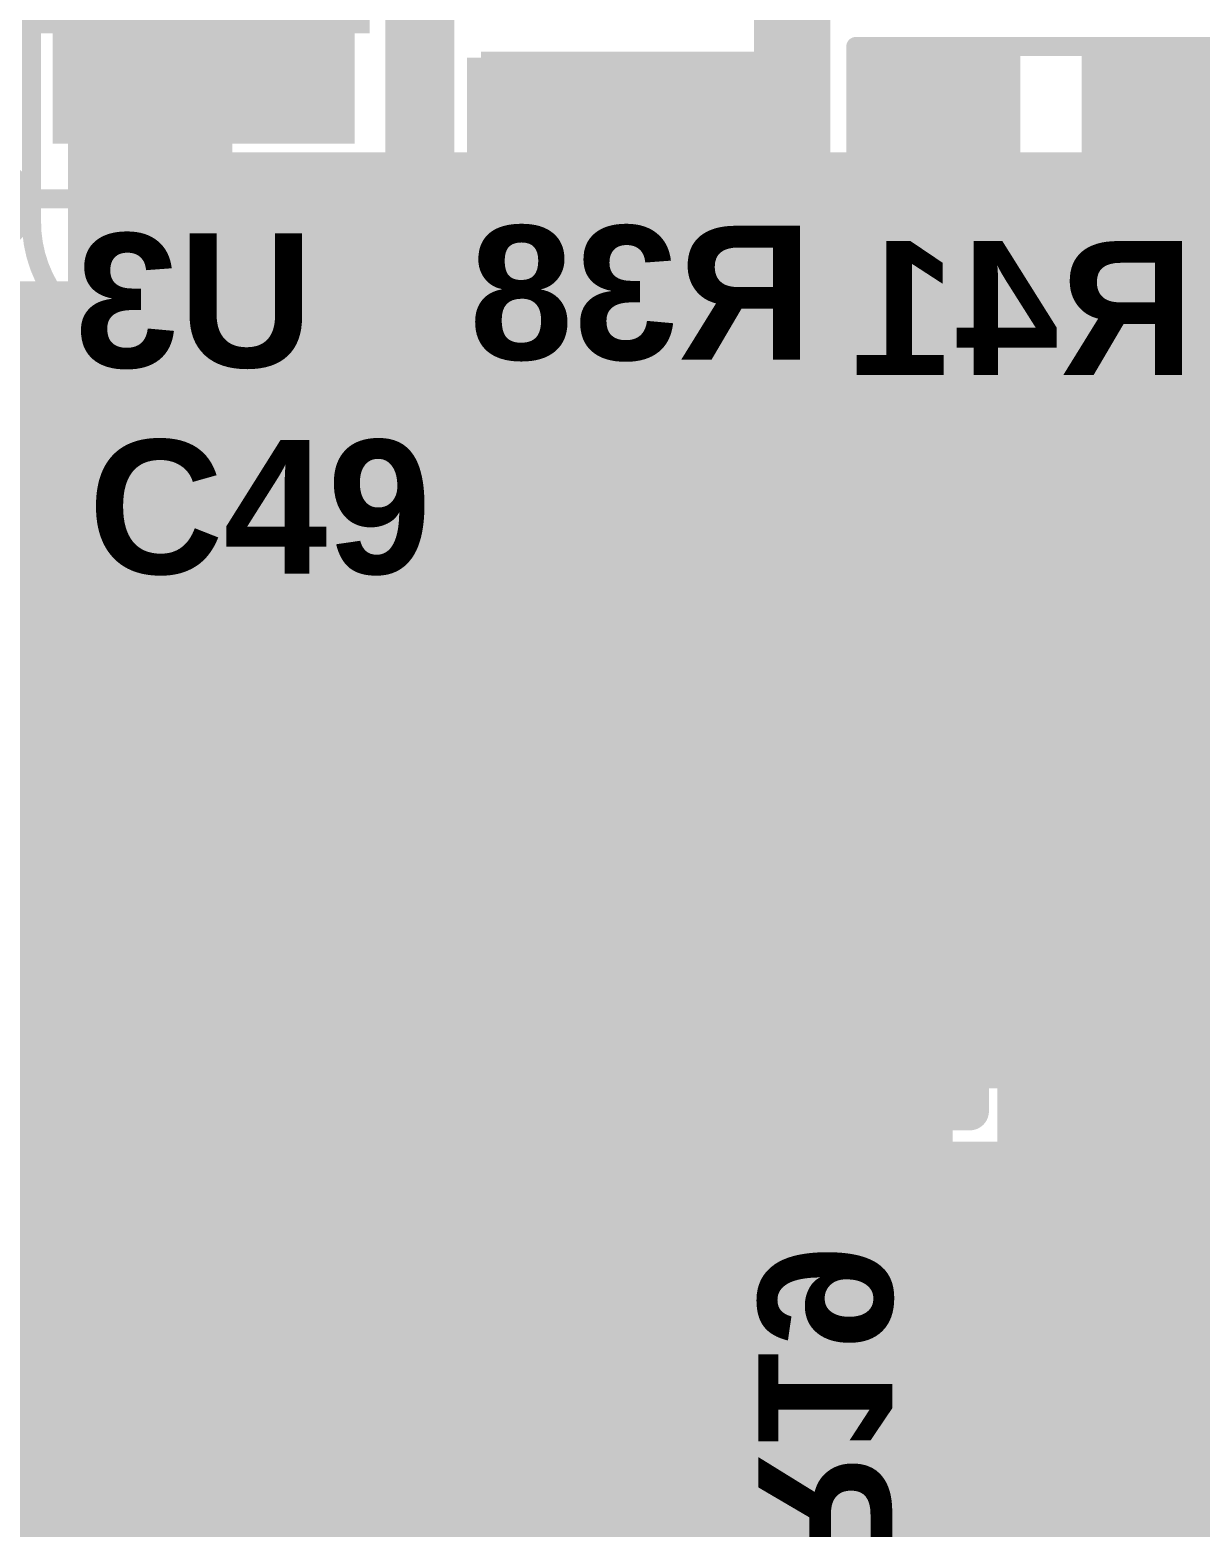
# Model space of a CAD drawing. Header units: millimetres. Extents: x -1.46 to 1.41, y -0.13 to 2.68.
# Drawn here: x 0.2211 to 0.527, y 1.6663 to 2.0577 of the extents above; entities that cross this region are included whole.
import ezdxf

# ---------------------------------------------------------------- set-up
doc = ezdxf.new("R2010")
doc.units = ezdxf.units.MM
doc.header["$MEASUREMENT"] = 0
for name, color, linetype in [('BottomLayer', 5, 'Continuous'), ('BottomOverlay', 54, 'Continuous'), ('BottomPaste', 16, 'Continuous'), ('BottomSolder', 6, 'Continuous'), ('Mechanical2', 216, 'Continuous'), ('TopLayer', 1, 'Continuous'), ('TopOverlay', 2, 'Continuous'), ('TopPaste', 8, 'Continuous'), ('TopSolder', 216, 'Continuous'), ('ViaHoleLayer', 16, 'Continuous')]:
    doc.layers.add(name, color=color, linetype=linetype)
doc.styles.add('Arial', font='arialbd.ttf', dxfattribs={"height": 0.2})

# ---------------------------------------------------------------- blocks, each defined once
blk = doc.blocks.new('8_HTSOP_J_B_19')
at = {"layer": 'BottomLayer'}
for points in [[(-0.1362205, 0.0864173), (-0.0728347, 0.0864173), (-0.0728347, 0.0635827), (-0.1362205, 0.0635827)], [(0.0728347, 0.0864173), (0.1362205, 0.0864173), (0.1362205, 0.0635827), (0.0728347, 0.0635827)], [(0.03937009999999999, 0.0492126), (0.03937010000000001, -0.0492126), (-0.03937009999999999, -0.0492126), (-0.03937010000000001, 0.0492126)], [(-0.1362205, 0.0364173), (-0.0728347, 0.0364173), (-0.0728347, 0.0135827), (-0.1362205, 0.0135827)], [(0.0728347, 0.0364173), (0.1362205, 0.0364173), (0.1362205, 0.0135827), (0.0728347, 0.0135827)], [(-0.1362205, -0.0135827), (-0.0728347, -0.0135827), (-0.0728347, -0.0364173), (-0.1362205, -0.0364173)], [(0.0728347, -0.0135827), (0.1362205, -0.0135827), (0.1362205, -0.0364173), (0.0728347, -0.0364173)], [(-0.1362205, -0.0635827), (-0.0728347, -0.0635827), (-0.0728347, -0.0864173), (-0.1362205, -0.0864173)], [(0.0728347, -0.0635827), (0.1362205, -0.0635827), (0.1362205, -0.0864173), (0.0728347, -0.0864173)]]:
    blk.add_hatch(color=5, dxfattribs=at).paths.add_polyline_path(points)
at = {"layer": 'BottomPaste'}
for points in [[(-0.1362205, 0.0864173), (-0.0728347, 0.0864173), (-0.0728347, 0.0635827), (-0.1362205, 0.0635827)], [(0.0728347, 0.0864173), (0.1362205, 0.0864173), (0.1362205, 0.0635827), (0.0728347, 0.0635827)], [(-0.1362205, 0.0364173), (-0.0728347, 0.0364173), (-0.0728347, 0.0135827), (-0.1362205, 0.0135827)], [(0.0728347, 0.0364173), (0.1362205, 0.0364173), (0.1362205, 0.0135827), (0.0728347, 0.0135827)], [(-0.1362205, -0.0135827), (-0.0728347, -0.0135827), (-0.0728347, -0.0364173), (-0.1362205, -0.0364173)], [(0.0728347, -0.0135827), (0.1362205, -0.0135827), (0.1362205, -0.0364173), (0.0728347, -0.0364173)], [(-0.1362205, -0.0635827), (-0.0728347, -0.0635827), (-0.0728347, -0.0864173), (-0.1362205, -0.0864173)], [(0.0728347, -0.0635827), (0.1362205, -0.0635827), (0.1362205, -0.0864173), (0.0728347, -0.0864173)]]:
    blk.add_hatch(color=16, dxfattribs=at).paths.add_polyline_path(points)
at = {"layer": 'BottomSolder'}
for points in [[(-0.1402205, 0.0904173), (-0.0688347, 0.0904173), (-0.0688347, 0.0595827), (-0.1402205, 0.0595827)], [(0.0688347, 0.0904173), (0.1402205, 0.0904173), (0.1402205, 0.0595827), (0.0688347, 0.0595827)], [(0.04337009999999999, 0.0532126), (0.04337010000000001, -0.0532126), (-0.04337009999999999, -0.0532126), (-0.04337010000000001, 0.0532126)], [(-0.1402205, 0.0404173), (-0.0688347, 0.0404173), (-0.0688347, 0.0095827), (-0.1402205, 0.0095827)], [(0.0688347, 0.0404173), (0.1402205, 0.0404173), (0.1402205, 0.0095827), (0.0688347, 0.0095827)], [(-0.1402205, -0.0095827), (-0.0688347, -0.0095827), (-0.0688347, -0.0404173), (-0.1402205, -0.0404173)], [(0.0688347, -0.0095827), (0.1402205, -0.0095827), (0.1402205, -0.0404173), (0.0688347, -0.0404173)], [(-0.1402205, -0.0595827), (-0.0688347, -0.0595827), (-0.0688347, -0.0904173), (-0.1402205, -0.0904173)], [(0.0688347, -0.0595827), (0.1402205, -0.0595827), (0.1402205, -0.0904173), (0.0688347, -0.0904173)]]:
    blk.add_hatch(color=6, dxfattribs=at).paths.add_polyline_path(points)
at = {"layer": 'BottomOverlay', "const_width": 0.005}
for points in [[(0.0767717, 0.0964567), (-0.0767717, 0.0964567)], [(0.0767717, -0.0964567), (-0.0767717, -0.0964567)]]:
    blk.add_lwpolyline(points, dxfattribs=at)
at = {"layer": 'BottomOverlay'}
for points, const_width in [([(-0.0780217, 0.0964567, 1), (-0.0755217, 0.0964567, 1)], 0.0025), ([(0.0755217, 0.0964567, 1), (0.0780217, 0.0964567, 1)], 0.0025), ([(-0.144063, -0.075, 1), (-0.151937, -0.075, 1)], 0.007874), ([(-0.1539055, -0.075, 1), (-0.1499685, -0.075, 1)], 0.003937), ([(-0.1460315, -0.075, 1), (-0.1420945, -0.075, 1)], 0.003937), ([(-0.0780217, -0.0964567, 1), (-0.0755217, -0.0964567, 1)], 0.0025), ([(0.0755217, -0.0964567, 1), (0.0780217, -0.0964567, 1)], 0.0025)]:
    blk.add_lwpolyline(points, format="xyb", close=True, dxfattribs=dict(at, const_width=const_width))
at = {"layer": 'BottomPaste'}
for p, q in [((0.025, 0.030315), (-0.025, 0.030315)), ((-0.025, 0.030315), (-0.025, -0.030315)), ((0.025, -0.030315), (0.025, 0.030315)), ((-0.025, -0.030315), (0.025, -0.030315))]:
    blk.add_line(p, q, dxfattribs=at)
blk = doc.blocks.new('AO4882_MS_B_35')
at = {"layer": 'BottomLayer'}
for points in [[(-0.1456693, 0.086811), (-0.0590551, 0.086811), (-0.0590551, 0.063189), (-0.1456693, 0.063189)], [(0.0590551, 0.086811), (0.1456693, 0.086811), (0.1456693, 0.063189), (0.0590551, 0.063189)], [(-0.1456693, 0.036811), (-0.0590551, 0.036811), (-0.0590551, 0.013189), (-0.1456693, 0.013189)], [(0.0590551, 0.036811), (0.1456693, 0.036811), (0.1456693, 0.013189), (0.0590551, 0.013189)], [(-0.1456693, -0.013189), (-0.0590551, -0.013189), (-0.0590551, -0.036811), (-0.1456693, -0.036811)], [(0.0590551, -0.013189), (0.1456693, -0.013189), (0.1456693, -0.036811), (0.0590551, -0.036811)], [(-0.1456693, -0.063189), (-0.0590551, -0.063189), (-0.0590551, -0.086811), (-0.1456693, -0.086811)], [(0.0590551, -0.063189), (0.1456693, -0.063189), (0.1456693, -0.086811), (0.0590551, -0.086811)]]:
    blk.add_hatch(color=5, dxfattribs=at).paths.add_polyline_path(points)
at = {"layer": 'BottomPaste'}
for points in [[(-0.1456693, 0.086811), (-0.0590551, 0.086811), (-0.0590551, 0.063189), (-0.1456693, 0.063189)], [(0.0590551, 0.086811), (0.1456693, 0.086811), (0.1456693, 0.063189), (0.0590551, 0.063189)], [(-0.1456693, 0.036811), (-0.0590551, 0.036811), (-0.0590551, 0.013189), (-0.1456693, 0.013189)], [(0.0590551, 0.036811), (0.1456693, 0.036811), (0.1456693, 0.013189), (0.0590551, 0.013189)], [(-0.1456693, -0.013189), (-0.0590551, -0.013189), (-0.0590551, -0.036811), (-0.1456693, -0.036811)], [(0.0590551, -0.013189), (0.1456693, -0.013189), (0.1456693, -0.036811), (0.0590551, -0.036811)], [(-0.1456693, -0.063189), (-0.0590551, -0.063189), (-0.0590551, -0.086811), (-0.1456693, -0.086811)], [(0.0590551, -0.063189), (0.1456693, -0.063189), (0.1456693, -0.086811), (0.0590551, -0.086811)]]:
    blk.add_hatch(color=16, dxfattribs=at).paths.add_polyline_path(points)
at = {"layer": 'BottomSolder'}
for points in [[(-0.1496693, 0.090811), (-0.0550551, 0.090811), (-0.0550551, 0.059189), (-0.1496693, 0.059189)], [(0.0550551, 0.090811), (0.1496693, 0.090811), (0.1496693, 0.059189), (0.0550551, 0.059189)], [(-0.1496693, 0.040811), (-0.0550551, 0.040811), (-0.0550551, 0.009189), (-0.1496693, 0.009189)], [(0.0550551, 0.040811), (0.1496693, 0.040811), (0.1496693, 0.009189), (0.0550551, 0.009189)], [(-0.1496693, -0.009189), (-0.0550551, -0.009189), (-0.0550551, -0.040811), (-0.1496693, -0.040811)], [(0.0550551, -0.009189), (0.1496693, -0.009189), (0.1496693, -0.040811), (0.0550551, -0.040811)], [(-0.1496693, -0.059189), (-0.0550551, -0.059189), (-0.0550551, -0.090811), (-0.1496693, -0.090811)], [(0.0550551, -0.059189), (0.1496693, -0.059189), (0.1496693, -0.090811), (0.0550551, -0.090811)]]:
    blk.add_hatch(color=6, dxfattribs=at).paths.add_polyline_path(points)
at = {"layer": 'BottomOverlay', "const_width": 0.005}
for points in [[(-0.063, 0.1), (0.066, 0.1)], [(-0.063, -0.1), (0.066, -0.1)]]:
    blk.add_lwpolyline(points, dxfattribs=at)
at = {"layer": 'BottomOverlay'}
for points, const_width in [([(-0.06425, 0.1, 1), (-0.06175, 0.1, 1)], 0.0025), ([(0.06475, 0.1, 1), (0.06725, 0.1, 1)], 0.0025), ([(-0.1537088, -0.077, 1), (-0.1683622, -0.077, 1)], 0.01), ([(-0.1708622, -0.077, 1), (-0.1658622, -0.077, 1)], 0.005), ([(-0.1562088, -0.077, 1), (-0.1512088, -0.077, 1)], 0.005), ([(-0.06425, -0.1, 1), (-0.06175, -0.1, 1)], 0.0025), ([(0.06475, -0.1, 1), (0.06725, -0.1, 1)], 0.0025)]:
    blk.add_lwpolyline(points, format="xyb", close=True, dxfattribs=dict(at, const_width=const_width))
blk = doc.blocks.new('CRS01_TE85L_Q_M__B_43')
at = {"layer": 'BottomLayer'}
for points in [[(-0.07874005, 0.02362205), (-0.03149595, 0.02362205), (-0.03149595, -0.02362205), (-0.07874005, -0.02362205)], [(0.03149615, 0.02362205), (0.07874025, 0.02362205), (0.07874025, -0.02362205), (0.03149615, -0.02362205)]]:
    blk.add_hatch(color=5, dxfattribs=at).paths.add_polyline_path(points)
at = {"layer": 'BottomOverlay'}
for points in [[(-0.1155896, -0.0379999), (-0.0805896, -0.0379999), (-0.0805896, 0.0380001), (-0.1155896, 0.0380001)], [(-0.085612, 0.0249999), (-0.057998, 0.0249999), (-0.057998, 0.0363807), (-0.085612, 0.0363807)], [(-0.0856124, -0.0363807), (-0.0579984, -0.0363807), (-0.0579984, -0.0249999), (-0.0856124, -0.0249999)]]:
    blk.add_hatch(color=54, dxfattribs=at).paths.add_polyline_path(points)
at = {"layer": 'BottomPaste'}
for points in [[(-0.07874005, 0.02362205), (-0.03149595, 0.02362205), (-0.03149595, -0.02362205), (-0.07874005, -0.02362205)], [(0.03149615, 0.02362205), (0.07874025, 0.02362205), (0.07874025, -0.02362205), (0.03149615, -0.02362205)]]:
    blk.add_hatch(color=16, dxfattribs=at).paths.add_polyline_path(points)
at = {"layer": 'BottomSolder'}
for points in [[(-0.08274005, 0.02762205), (-0.02749595, 0.02762205), (-0.02749595, -0.02762205), (-0.08274005, -0.02762205)], [(0.02749615, 0.02762205), (0.08274025, 0.02762205), (0.08274025, -0.02762205), (0.02749615, -0.02762205)]]:
    blk.add_hatch(color=6, dxfattribs=at).paths.add_polyline_path(points)
at = {"layer": 'BottomOverlay', "const_width": 0.005}
for points in [[(-0.1126141, 0.0353808), (0.0573859, 0.0360014)], [(0.0573859, 0.029), (0.0573859, 0.0360014)], [(0.0573859, -0.0360014), (0.0573859, -0.029)], [(0.0573859, -0.0360014), (-0.1126141, -0.0353808)]]:
    blk.add_lwpolyline(points, dxfattribs=at)
at = {"layer": 'BottomOverlay', "const_width": 0.0025}
for points in [[(-0.1138641, 0.0353808, 1), (-0.1113641, 0.0353808, 1)], [(0.0561359, 0.0360014, 1), (0.0586359, 0.0360014, 1)], [(0.0561359, 0.0360014, 1), (0.0586359, 0.0360014, 1)], [(0.0561359, 0.029, 1), (0.0586359, 0.029, 1)], [(0.0561359, -0.029, 1), (0.0586359, -0.029, 1)], [(-0.1138641, -0.0353808, 1), (-0.1113641, -0.0353808, 1)], [(0.0561359, -0.0360014, 1), (0.0586359, -0.0360014, 1)], [(0.0561359, -0.0360014, 1), (0.0586359, -0.0360014, 1)]]:
    blk.add_lwpolyline(points, format="xyb", close=True, dxfattribs=at)
blk = doc.blocks.new('CAP__2917_B_105')
at = {"layer": 'BottomLayer'}
for points in [[(-0.05492125, 0.05059055), (0.05492125, 0.05059055), (0.05492125, -0.05059055), (-0.05492125, -0.05059055)], [(0.19862205, 0.05059055), (0.30846455, 0.05059055), (0.30846455, -0.05059055), (0.19862205, -0.05059055)]]:
    blk.add_hatch(color=5, dxfattribs=at).paths.add_polyline_path(points)
at = {"layer": 'BottomPaste'}
for points in [[(-0.05492125, 0.05059055), (0.05492125, 0.05059055), (0.05492125, -0.05059055), (-0.05492125, -0.05059055)], [(0.19862205, 0.05059055), (0.30846455, 0.05059055), (0.30846455, -0.05059055), (0.19862205, -0.05059055)]]:
    blk.add_hatch(color=16, dxfattribs=at).paths.add_polyline_path(points)
at = {"layer": 'BottomSolder'}
for points in [[(-0.05892125, 0.05459055), (0.05892125, 0.05459055), (0.05892125, -0.05459055), (-0.05892125, -0.05459055)], [(0.19462205, 0.05459055), (0.31246455, 0.05459055), (0.31246455, -0.05459055), (0.19462205, -0.05459055)]]:
    blk.add_hatch(color=6, dxfattribs=at).paths.add_polyline_path(points)
at = {"layer": 'BottomOverlay', "const_width": 0.01}
for points in [[(-0.0152284, 0.091), (-0.0152284, 0.062)], [(0.2767716, 0.091), (-0.0152284, 0.091)], [(0.2767716, 0.091), (0.2767716, 0.062)], [(-0.0482284, -0.063), (-0.0482284, -0.092)], [(-0.0152284, -0.062), (-0.0152284, -0.091)], [(0.2767716, -0.062), (0.2767716, -0.091)], [(-0.0312284, -0.077), (-0.0642284, -0.077)], [(0.2767716, -0.091), (-0.0152284, -0.091)]]:
    blk.add_lwpolyline(points, dxfattribs=at)
at = {"layer": 'BottomOverlay', "const_width": 0.005}
for points in [[(-0.0177284, 0.091, 1), (-0.0127284, 0.091, 1)], [(-0.0177284, 0.091, 1), (-0.0127284, 0.091, 1)], [(0.2742716, 0.091, 1), (0.2792716, 0.091, 1)], [(0.2742716, 0.091, 1), (0.2792716, 0.091, 1)], [(-0.0177284, 0.062, 1), (-0.0127284, 0.062, 1)], [(0.2742716, 0.062, 1), (0.2792716, 0.062, 1)], [(-0.0507284, -0.063, 1), (-0.0457284, -0.063, 1)], [(-0.0177284, -0.062, 1), (-0.0127284, -0.062, 1)], [(0.2742716, -0.062, 1), (0.2792716, -0.062, 1)], [(-0.0667284, -0.077, 1), (-0.0617284, -0.077, 1)], [(-0.0337284, -0.077, 1), (-0.0287284, -0.077, 1)], [(-0.0177284, -0.091, 1), (-0.0127284, -0.091, 1)], [(-0.0177284, -0.091, 1), (-0.0127284, -0.091, 1)], [(0.2742716, -0.091, 1), (0.2792716, -0.091, 1)], [(0.2742716, -0.091, 1), (0.2792716, -0.091, 1)], [(-0.0507284, -0.092, 1), (-0.0457284, -0.092, 1)]]:
    blk.add_lwpolyline(points, format="xyb", close=True, dxfattribs=at)
blk = doc.blocks.new('VT1H471MI135000CE0_106')
at = {"layer": 'TopLayer'}
blk.add_hatch(color=1, dxfattribs=at).paths.add_polyline_path([(-0.3246069, 0.0344488), (-0.0805129, 0.0344488), (-0.0805129, -0.0344488), (-0.3246069, -0.0344488)])
at = {"layer": 'TopPaste'}
blk.add_hatch(color=8, dxfattribs=at).paths.add_polyline_path([(-0.3246069, 0.0344488), (-0.0805129, 0.0344488), (-0.0805129, -0.0344488), (-0.3246069, -0.0344488)])
at = {"layer": 'TopSolder'}
blk.add_hatch(color=216, dxfattribs=at).paths.add_polyline_path([(-0.3286069, 0.0384488), (-0.0765129, 0.0384488), (-0.0765129, -0.0384488), (-0.3286069, -0.0384488)])
at = {"layer": 'TopOverlay'}
for points, const_width in [([(-0.2696104, 0.13617), (-0.1357804, 0.27)], 0.005), ([(-0.1357804, 0.27), (0.2690017, 0.27)], 0.005), ([(-0.2696104, 0.13617), (-0.2684186, 0.0420046)], 0.005), ([(-0.3395599, 0.077), (-0.2795599, 0.077)], 0.01)]:
    blk.add_lwpolyline(points, dxfattribs=dict(at, const_width=const_width))
for points, const_width in [([(-0.1370304, 0.27, 1), (-0.1345304, 0.27, 1)], 0.0025), ([(-0.1370304, 0.27, 1), (-0.1345304, 0.27, 1)], 0.0025), ([(-0.2708604, 0.13617, 1), (-0.2683604, 0.13617, 1)], 0.0025), ([(-0.2708604, 0.13617, 1), (-0.2683604, 0.13617, 1)], 0.0025), ([(-0.2820599, 0.077, 1), (-0.2770599, 0.077, 1)], 0.005), ([(-0.2696686, 0.0420046, 1), (-0.2671686, 0.0420046, 1)], 0.0025)]:
    blk.add_lwpolyline(points, format="xyb", close=True, dxfattribs=dict(at, const_width=const_width))
blk = doc.blocks.new('SLF12575T_221M1R3_PF_123')
at = {"layer": 'TopOverlay', "const_width": 0.005}
for points in [[(0.217, 0.249), (-0.188, 0.249)], [(0.25, 0.215), (0.25, 0.081)]]:
    blk.add_lwpolyline(points, dxfattribs=at)
at = {"layer": 'TopOverlay', "const_width": 0.0025}
for points in [[(0.21575, 0.249, 1), (0.21825, 0.249, 1)], [(0.21575, 0.249, 1), (0.21825, 0.249, 1)], [(0.24875, 0.215, 1), (0.25125, 0.215, 1)], [(0.24875, 0.215, 1), (0.25125, 0.215, 1)]]:
    blk.add_lwpolyline(points, format="xyb", close=True, dxfattribs=at)
at = {"layer": 'TopOverlay', "const_width": 0.005}
blk.add_lwpolyline([(0.217, 0.249, -0.4142135623730951), (0.25, 0.215)], format="xyb", dxfattribs=at)
blk = doc.blocks.new('RES0603_B_151')
at = {"layer": 'BottomLayer'}
for points in [[(-0.045, -0.0175), (-0.045, 0.0175), (-0.015, 0.0175), (-0.015, -0.0175)], [(0.015, -0.0175), (0.015, 0.0175), (0.045, 0.0175), (0.045, -0.0175)]]:
    blk.add_hatch(color=5, dxfattribs=at).paths.add_polyline_path(points)
at = {"layer": 'BottomPaste'}
for points in [[(-0.045, -0.0175), (-0.045, 0.0175), (-0.015, 0.0175), (-0.015, -0.0175)], [(0.015, -0.0175), (0.015, 0.0175), (0.045, 0.0175), (0.045, -0.0175)]]:
    blk.add_hatch(color=16, dxfattribs=at).paths.add_polyline_path(points)
at = {"layer": 'BottomSolder'}
for points in [[(-0.049, -0.0215), (-0.049, 0.0215), (-0.011, 0.0215), (-0.011, -0.0215)], [(0.011, -0.0215), (0.011, 0.0215), (0.049, 0.0215), (0.049, -0.0215)]]:
    blk.add_hatch(color=6, dxfattribs=at).paths.add_polyline_path(points)
at = {"layer": 'BottomOverlay', "const_width": 0.005}
for points in [[(-0.048, 0.021), (-0.048, -0.021)], [(0.048, 0.021), (-0.048, 0.021)], [(0.048, 0.021), (0.048, -0.021)], [(0.048, -0.021), (-0.048, -0.021)]]:
    blk.add_lwpolyline(points, dxfattribs=at)
at = {"layer": 'BottomOverlay', "const_width": 0.0025}
for points in [[(-0.04925, 0.021, 1), (-0.04675, 0.021, 1)], [(-0.04925, 0.021, 1), (-0.04675, 0.021, 1)], [(0.04675, 0.021, 1), (0.04925, 0.021, 1)], [(0.04675, 0.021, 1), (0.04925, 0.021, 1)], [(-0.04925, -0.021, 1), (-0.04675, -0.021, 1)], [(-0.04925, -0.021, 1), (-0.04675, -0.021, 1)], [(0.04675, -0.021, 1), (0.04925, -0.021, 1)], [(0.04675, -0.021, 1), (0.04925, -0.021, 1)]]:
    blk.add_lwpolyline(points, format="xyb", close=True, dxfattribs=at)

msp = doc.modelspace()

# ---------------------------------------------------------------- hatches: boundary and pattern name
at = {"layer": 'BottomLayer'}
for points in [[(0.4103603, 2.1540001), (0.4103603, 1.9963603), (0.4303603, 1.9963603), (0.4303603, 2.1540001)], [(0.227, 2.028), (0.306, 2.028), (0.306, 2.103), (0.227, 2.103)], [(0.339, 1.996), (0.429, 1.996), (0.429, 2.052), (0.339, 2.052)], [(0.4800001, 1.9153716), (0.4800001, 2.051), (0.4380001, 2.051), (0.4380001, 1.9153716)], [(0.497, 2.013), (0.619, 2.013), (0.619, 2.05), (0.497, 2.05)], [(0.618, 1.9987149), (0.438, 1.9987149), (0.438, 1.9540001), (0.618, 1.9540001)], [(0.102, 1.927), (0.4682852, 1.927), (0.4682852, 1.965), (0.102, 1.965)], [(0.285, 1.781), (0.53, 1.781), (0.53, 1.957), (0.285, 1.957)], [(0.102, 1.776), (0.269, 1.776), (0.269, 1.918), (0.102, 1.918)], [(0.099, 1.678), (0.969, 1.678), (0.969, 1.767), (0.099, 1.767)]]:
    msp.add_hatch(color=5, dxfattribs=at).paths.add_polyline_path(points)
h = msp.add_hatch(color=5, dxfattribs=at)
edge = h.paths.add_edge_path()
edge.add_arc((0.2938032, 2.051), 0.011811, 0, 360)
h = msp.add_hatch(color=5, dxfattribs=at)
edge = h.paths.add_edge_path()
edge.add_arc((0.211, 2.012), 0.011811, 0, 360)
h = msp.add_hatch(color=5, dxfattribs=at)
edge = h.paths.add_edge_path()
edge.add_arc((0.3182144, 1.8779998), 0.011811, 0, 360)
h = msp.add_hatch(color=5, dxfattribs=at)
edge = h.paths.add_edge_path()
edge.add_arc((0.3437358, 1.878285), 0.011811, 0, 360)
h = msp.add_hatch(color=5, dxfattribs=at)
edge = h.paths.add_edge_path()
edge.add_arc((0.37, 1.8779998), 0.011811, 0, 360)
h = msp.add_hatch(color=5, dxfattribs=at)
edge = h.paths.add_edge_path()
edge.add_arc((0.3955214, 1.878285), 0.011811, 0, 360)
h = msp.add_hatch(color=5, dxfattribs=at)
edge = h.paths.add_edge_path()
edge.add_arc((0.4217856, 1.8779998), 0.011811, 0, 360)
h = msp.add_hatch(color=5, dxfattribs=at)
edge = h.paths.add_edge_path()
edge.add_arc((0.4480498, 1.8779998), 0.011811, 0, 360)
h = msp.add_hatch(color=5, dxfattribs=at)
edge = h.paths.add_edge_path()
edge.add_arc((0.3182144, 1.8449999), 0.011811, 0, 360)
h = msp.add_hatch(color=5, dxfattribs=at)
edge = h.paths.add_edge_path()
edge.add_arc((0.3447357, 1.8452851), 0.011811, 0, 360)
h = msp.add_hatch(color=5, dxfattribs=at)
edge = h.paths.add_edge_path()
edge.add_arc((0.37, 1.8449999), 0.011811, 0, 360)
h = msp.add_hatch(color=5, dxfattribs=at)
edge = h.paths.add_edge_path()
edge.add_arc((0.3965213, 1.8452851), 0.011811, 0, 360)
h = msp.add_hatch(color=5, dxfattribs=at)
edge = h.paths.add_edge_path()
edge.add_arc((0.4217856, 1.8449999), 0.011811, 0, 360)
h = msp.add_hatch(color=5, dxfattribs=at)
edge = h.paths.add_edge_path()
edge.add_arc((0.4480498, 1.8449999), 0.011811, 0, 360)
h = msp.add_hatch(color=5, dxfattribs=at)
edge = h.paths.add_edge_path()
edge.add_arc((0.3447357, 1.8122852), 0.011811, 0, 360)
h = msp.add_hatch(color=5, dxfattribs=at)
edge = h.paths.add_edge_path()
edge.add_arc((0.3965213, 1.8122852), 0.011811, 0, 360)
h = msp.add_hatch(color=5, dxfattribs=at)
edge = h.paths.add_edge_path()
edge.add_arc((0.3182144, 1.812), 0.011811, 0, 360)
h = msp.add_hatch(color=5, dxfattribs=at)
edge = h.paths.add_edge_path()
edge.add_arc((0.37, 1.812), 0.011811, 0, 360)
h = msp.add_hatch(color=5, dxfattribs=at)
edge = h.paths.add_edge_path()
edge.add_arc((0.4217856, 1.812), 0.011811, 0, 360)
h = msp.add_hatch(color=5, dxfattribs=at)
edge = h.paths.add_edge_path()
edge.add_arc((0.4480498, 1.812), 0.011811, 0, 360)
h = msp.add_hatch(color=5, dxfattribs=at)
edge = h.paths.add_edge_path()
edge.add_arc((0.4878311, 1.7518098), 0.011811, 0, 360)
h = msp.add_hatch(color=5, dxfattribs=at)
edge = h.paths.add_edge_path()
edge.add_arc((0.5139191, 1.7518098), 0.011811, 0, 360)
h = msp.add_hatch(color=5, dxfattribs=at)
edge = h.paths.add_edge_path()
edge.add_arc((0.4878311, 1.7189049), 0.011811, 0, 360)
h = msp.add_hatch(color=5, dxfattribs=at)
edge = h.paths.add_edge_path()
edge.add_arc((0.5139191, 1.7189049), 0.011811, 0, 360)
h = msp.add_hatch(color=5, dxfattribs=at)
edge = h.paths.add_edge_path()
edge.add_arc((0.4878311, 1.686), 0.011811, 0, 360)
h = msp.add_hatch(color=5, dxfattribs=at)
edge = h.paths.add_edge_path()
edge.add_arc((0.5139191, 1.686), 0.011811, 0, 360)
at = {"layer": 'BottomSolder'}
h = msp.add_hatch(color=6, dxfattribs=at)
edge = h.paths.add_edge_path()
edge.add_arc((0.2938032, 2.051), 0.0059055, 0, 360)
h = msp.add_hatch(color=6, dxfattribs=at)
edge = h.paths.add_edge_path()
edge.add_arc((0.3182144, 1.8779998), 0.0059055, 0, 360)
h = msp.add_hatch(color=6, dxfattribs=at)
edge = h.paths.add_edge_path()
edge.add_arc((0.3437358, 1.878285), 0.0059055, 0, 360)
h = msp.add_hatch(color=6, dxfattribs=at)
edge = h.paths.add_edge_path()
edge.add_arc((0.37, 1.8779998), 0.0059055, 0, 360)
h = msp.add_hatch(color=6, dxfattribs=at)
edge = h.paths.add_edge_path()
edge.add_arc((0.3955214, 1.878285), 0.0059055, 0, 360)
h = msp.add_hatch(color=6, dxfattribs=at)
edge = h.paths.add_edge_path()
edge.add_arc((0.4217856, 1.8779998), 0.0059055, 0, 360)
h = msp.add_hatch(color=6, dxfattribs=at)
edge = h.paths.add_edge_path()
edge.add_arc((0.4480498, 1.8779998), 0.0059055, 0, 360)
h = msp.add_hatch(color=6, dxfattribs=at)
edge = h.paths.add_edge_path()
edge.add_arc((0.3182144, 1.8449999), 0.0059055, 0, 360)
h = msp.add_hatch(color=6, dxfattribs=at)
edge = h.paths.add_edge_path()
edge.add_arc((0.3447357, 1.8452851), 0.0059055, 0, 360)
h = msp.add_hatch(color=6, dxfattribs=at)
edge = h.paths.add_edge_path()
edge.add_arc((0.37, 1.8449999), 0.0059055, 0, 360)
h = msp.add_hatch(color=6, dxfattribs=at)
edge = h.paths.add_edge_path()
edge.add_arc((0.3965213, 1.8452851), 0.0059055, 0, 360)
h = msp.add_hatch(color=6, dxfattribs=at)
edge = h.paths.add_edge_path()
edge.add_arc((0.4217856, 1.8449999), 0.0059055, 0, 360)
h = msp.add_hatch(color=6, dxfattribs=at)
edge = h.paths.add_edge_path()
edge.add_arc((0.4480498, 1.8449999), 0.0059055, 0, 360)
h = msp.add_hatch(color=6, dxfattribs=at)
edge = h.paths.add_edge_path()
edge.add_arc((0.3182144, 1.812), 0.0059055, 0, 360)
h = msp.add_hatch(color=6, dxfattribs=at)
edge = h.paths.add_edge_path()
edge.add_arc((0.3447357, 1.8122852), 0.0059055, 0, 360)
h = msp.add_hatch(color=6, dxfattribs=at)
edge = h.paths.add_edge_path()
edge.add_arc((0.37, 1.812), 0.0059055, 0, 360)
h = msp.add_hatch(color=6, dxfattribs=at)
edge = h.paths.add_edge_path()
edge.add_arc((0.3965213, 1.8122852), 0.0059055, 0, 360)
h = msp.add_hatch(color=6, dxfattribs=at)
edge = h.paths.add_edge_path()
edge.add_arc((0.4217856, 1.812), 0.0059055, 0, 360)
h = msp.add_hatch(color=6, dxfattribs=at)
edge = h.paths.add_edge_path()
edge.add_arc((0.4480498, 1.812), 0.0059055, 0, 360)
h = msp.add_hatch(color=6, dxfattribs=at)
edge = h.paths.add_edge_path()
edge.add_arc((0.4878311, 1.7518098), 0.0059055, 0, 360)
h = msp.add_hatch(color=6, dxfattribs=at)
edge = h.paths.add_edge_path()
edge.add_arc((0.5139191, 1.7518098), 0.0059055, 0, 360)
h = msp.add_hatch(color=6, dxfattribs=at)
edge = h.paths.add_edge_path()
edge.add_arc((0.4878311, 1.7189049), 0.0059055, 0, 360)
h = msp.add_hatch(color=6, dxfattribs=at)
edge = h.paths.add_edge_path()
edge.add_arc((0.5139191, 1.7189049), 0.0059055, 0, 360)
h = msp.add_hatch(color=6, dxfattribs=at)
edge = h.paths.add_edge_path()
edge.add_arc((0.4878311, 1.686), 0.0059055, 0, 360)
h = msp.add_hatch(color=6, dxfattribs=at)
edge = h.paths.add_edge_path()
edge.add_arc((0.5139191, 1.686), 0.0059055, 0, 360)
at = {"layer": 'TopLayer'}
for points in [[(0.2740001, 1.9719999), (0.2740001, 2.1469999), (0.2310001, 2.1469999), (0.2310001, 1.9719999)], [(0.2678716, 2.0257153), (0.2678716, 1.9020003), (0.622, 1.9020003), (0.622, 2.0257153)], [(0.2900001, 1.7479999), (0.2900001, 1.9919999), (0.2060001, 1.9919999), (0.2060001, 1.7479999)], [(0.231715, 1.915), (0.189715, 1.915), (0.189715, 1.7786286), (0.231715, 1.7786286)], [(0.301, 1.796), (0.462, 1.796), (0.462, 1.894), (0.301, 1.894)], [(0.433, 1.842), (0.964, 1.842), (0.964, 1.894), (0.433, 1.894)], [(0.474, 1.637), (0.582, 1.637), (0.582, 1.834), (0.474, 1.834)], [(0.19, 1.637), (0.4622852, 1.637), (0.4622852, 1.781), (0.19, 1.781)]]:
    msp.add_hatch(color=1, dxfattribs=at).paths.add_polyline_path(points)
h = msp.add_hatch(color=1, dxfattribs=at)
edge = h.paths.add_edge_path()
edge.add_arc((0.2938032, 2.051), 0.011811, 0, 360)
h = msp.add_hatch(color=1, dxfattribs=at)
edge = h.paths.add_edge_path()
edge.add_arc((0.211, 2.012), 0.011811, 0, 360)
h = msp.add_hatch(color=1, dxfattribs=at)
edge = h.paths.add_edge_path()
edge.add_arc((0.3182144, 1.8779998), 0.011811, 0, 360)
h = msp.add_hatch(color=1, dxfattribs=at)
edge = h.paths.add_edge_path()
edge.add_arc((0.3437358, 1.878285), 0.011811, 0, 360)
h = msp.add_hatch(color=1, dxfattribs=at)
edge = h.paths.add_edge_path()
edge.add_arc((0.37, 1.8779998), 0.011811, 0, 360)
h = msp.add_hatch(color=1, dxfattribs=at)
edge = h.paths.add_edge_path()
edge.add_arc((0.3955214, 1.878285), 0.011811, 0, 360)
h = msp.add_hatch(color=1, dxfattribs=at)
edge = h.paths.add_edge_path()
edge.add_arc((0.4217856, 1.8779998), 0.011811, 0, 360)
h = msp.add_hatch(color=1, dxfattribs=at)
edge = h.paths.add_edge_path()
edge.add_arc((0.4480498, 1.8779998), 0.011811, 0, 360)
h = msp.add_hatch(color=1, dxfattribs=at)
edge = h.paths.add_edge_path()
edge.add_arc((0.3182144, 1.8449999), 0.011811, 0, 360)
h = msp.add_hatch(color=1, dxfattribs=at)
edge = h.paths.add_edge_path()
edge.add_arc((0.3447357, 1.8452851), 0.011811, 0, 360)
h = msp.add_hatch(color=1, dxfattribs=at)
edge = h.paths.add_edge_path()
edge.add_arc((0.37, 1.8449999), 0.011811, 0, 360)
h = msp.add_hatch(color=1, dxfattribs=at)
edge = h.paths.add_edge_path()
edge.add_arc((0.3965213, 1.8452851), 0.011811, 0, 360)
h = msp.add_hatch(color=1, dxfattribs=at)
edge = h.paths.add_edge_path()
edge.add_arc((0.4217856, 1.8449999), 0.011811, 0, 360)
h = msp.add_hatch(color=1, dxfattribs=at)
edge = h.paths.add_edge_path()
edge.add_arc((0.4480498, 1.8449999), 0.011811, 0, 360)
h = msp.add_hatch(color=1, dxfattribs=at)
edge = h.paths.add_edge_path()
edge.add_arc((0.3447357, 1.8122852), 0.011811, 0, 360)
h = msp.add_hatch(color=1, dxfattribs=at)
edge = h.paths.add_edge_path()
edge.add_arc((0.3965213, 1.8122852), 0.011811, 0, 360)
h = msp.add_hatch(color=1, dxfattribs=at)
edge = h.paths.add_edge_path()
edge.add_arc((0.3182144, 1.812), 0.011811, 0, 360)
h = msp.add_hatch(color=1, dxfattribs=at)
edge = h.paths.add_edge_path()
edge.add_arc((0.37, 1.812), 0.011811, 0, 360)
h = msp.add_hatch(color=1, dxfattribs=at)
edge = h.paths.add_edge_path()
edge.add_arc((0.4217856, 1.812), 0.011811, 0, 360)
h = msp.add_hatch(color=1, dxfattribs=at)
edge = h.paths.add_edge_path()
edge.add_arc((0.4480498, 1.812), 0.011811, 0, 360)
h = msp.add_hatch(color=1, dxfattribs=at)
edge = h.paths.add_edge_path()
edge.add_arc((0.4878311, 1.7518098), 0.011811, 0, 360)
h = msp.add_hatch(color=1, dxfattribs=at)
edge = h.paths.add_edge_path()
edge.add_arc((0.5139191, 1.7518098), 0.011811, 0, 360)
h = msp.add_hatch(color=1, dxfattribs=at)
edge = h.paths.add_edge_path()
edge.add_arc((0.4878311, 1.7189049), 0.011811, 0, 360)
h = msp.add_hatch(color=1, dxfattribs=at)
edge = h.paths.add_edge_path()
edge.add_arc((0.5139191, 1.7189049), 0.011811, 0, 360)
h = msp.add_hatch(color=1, dxfattribs=at)
edge = h.paths.add_edge_path()
edge.add_arc((0.4878311, 1.686), 0.011811, 0, 360)
h = msp.add_hatch(color=1, dxfattribs=at)
edge = h.paths.add_edge_path()
edge.add_arc((0.5139191, 1.686), 0.011811, 0, 360)
at = {"layer": 'TopSolder'}
h = msp.add_hatch(color=216, dxfattribs=at)
edge = h.paths.add_edge_path()
edge.add_arc((0.2938032, 2.051), 0.0059055, 0, 360)
h = msp.add_hatch(color=216, dxfattribs=at)
edge = h.paths.add_edge_path()
edge.add_arc((0.3182144, 1.8779998), 0.0059055, 0, 360)
h = msp.add_hatch(color=216, dxfattribs=at)
edge = h.paths.add_edge_path()
edge.add_arc((0.3437358, 1.878285), 0.0059055, 0, 360)
h = msp.add_hatch(color=216, dxfattribs=at)
edge = h.paths.add_edge_path()
edge.add_arc((0.37, 1.8779998), 0.0059055, 0, 360)
h = msp.add_hatch(color=216, dxfattribs=at)
edge = h.paths.add_edge_path()
edge.add_arc((0.3955214, 1.878285), 0.0059055, 0, 360)
h = msp.add_hatch(color=216, dxfattribs=at)
edge = h.paths.add_edge_path()
edge.add_arc((0.4217856, 1.8779998), 0.0059055, 0, 360)
h = msp.add_hatch(color=216, dxfattribs=at)
edge = h.paths.add_edge_path()
edge.add_arc((0.4480498, 1.8779998), 0.0059055, 0, 360)
h = msp.add_hatch(color=216, dxfattribs=at)
edge = h.paths.add_edge_path()
edge.add_arc((0.3182144, 1.8449999), 0.0059055, 0, 360)
h = msp.add_hatch(color=216, dxfattribs=at)
edge = h.paths.add_edge_path()
edge.add_arc((0.3447357, 1.8452851), 0.0059055, 0, 360)
h = msp.add_hatch(color=216, dxfattribs=at)
edge = h.paths.add_edge_path()
edge.add_arc((0.37, 1.8449999), 0.0059055, 0, 360)
h = msp.add_hatch(color=216, dxfattribs=at)
edge = h.paths.add_edge_path()
edge.add_arc((0.3965213, 1.8452851), 0.0059055, 0, 360)
h = msp.add_hatch(color=216, dxfattribs=at)
edge = h.paths.add_edge_path()
edge.add_arc((0.4217856, 1.8449999), 0.0059055, 0, 360)
h = msp.add_hatch(color=216, dxfattribs=at)
edge = h.paths.add_edge_path()
edge.add_arc((0.4480498, 1.8449999), 0.0059055, 0, 360)
h = msp.add_hatch(color=216, dxfattribs=at)
edge = h.paths.add_edge_path()
edge.add_arc((0.3182144, 1.812), 0.0059055, 0, 360)
h = msp.add_hatch(color=216, dxfattribs=at)
edge = h.paths.add_edge_path()
edge.add_arc((0.3447357, 1.8122852), 0.0059055, 0, 360)
h = msp.add_hatch(color=216, dxfattribs=at)
edge = h.paths.add_edge_path()
edge.add_arc((0.37, 1.812), 0.0059055, 0, 360)
h = msp.add_hatch(color=216, dxfattribs=at)
edge = h.paths.add_edge_path()
edge.add_arc((0.3965213, 1.8122852), 0.0059055, 0, 360)
h = msp.add_hatch(color=216, dxfattribs=at)
edge = h.paths.add_edge_path()
edge.add_arc((0.4217856, 1.812), 0.0059055, 0, 360)
h = msp.add_hatch(color=216, dxfattribs=at)
edge = h.paths.add_edge_path()
edge.add_arc((0.4480498, 1.812), 0.0059055, 0, 360)
h = msp.add_hatch(color=216, dxfattribs=at)
edge = h.paths.add_edge_path()
edge.add_arc((0.4878311, 1.7518098), 0.0059055, 0, 360)
h = msp.add_hatch(color=216, dxfattribs=at)
edge = h.paths.add_edge_path()
edge.add_arc((0.5139191, 1.7518098), 0.0059055, 0, 360)
h = msp.add_hatch(color=216, dxfattribs=at)
edge = h.paths.add_edge_path()
edge.add_arc((0.4878311, 1.7189049), 0.0059055, 0, 360)
h = msp.add_hatch(color=216, dxfattribs=at)
edge = h.paths.add_edge_path()
edge.add_arc((0.5139191, 1.7189049), 0.0059055, 0, 360)
h = msp.add_hatch(color=216, dxfattribs=at)
edge = h.paths.add_edge_path()
edge.add_arc((0.4878311, 1.686), 0.0059055, 0, 360)
h = msp.add_hatch(color=216, dxfattribs=at)
edge = h.paths.add_edge_path()
edge.add_arc((0.5139191, 1.686), 0.0059055, 0, 360)
at = {"layer": 'ViaHoleLayer'}
h = msp.add_hatch(color=16, dxfattribs=at)
edge = h.paths.add_edge_path()
edge.add_arc((0.2938032, 2.051), 0.0059055, 0, 360)
h = msp.add_hatch(color=16, dxfattribs=at)
edge = h.paths.add_edge_path()
edge.add_arc((0.3182144, 1.8779998), 0.0059055, 0, 360)
h = msp.add_hatch(color=16, dxfattribs=at)
edge = h.paths.add_edge_path()
edge.add_arc((0.3437358, 1.878285), 0.0059055, 0, 360)
h = msp.add_hatch(color=16, dxfattribs=at)
edge = h.paths.add_edge_path()
edge.add_arc((0.37, 1.8779998), 0.0059055, 0, 360)
h = msp.add_hatch(color=16, dxfattribs=at)
edge = h.paths.add_edge_path()
edge.add_arc((0.3955214, 1.878285), 0.0059055, 0, 360)
h = msp.add_hatch(color=16, dxfattribs=at)
edge = h.paths.add_edge_path()
edge.add_arc((0.4217856, 1.8779998), 0.0059055, 0, 360)
h = msp.add_hatch(color=16, dxfattribs=at)
edge = h.paths.add_edge_path()
edge.add_arc((0.4480498, 1.8779998), 0.0059055, 0, 360)
h = msp.add_hatch(color=16, dxfattribs=at)
edge = h.paths.add_edge_path()
edge.add_arc((0.3182144, 1.8449999), 0.0059055, 0, 360)
h = msp.add_hatch(color=16, dxfattribs=at)
edge = h.paths.add_edge_path()
edge.add_arc((0.3447357, 1.8452851), 0.0059055, 0, 360)
h = msp.add_hatch(color=16, dxfattribs=at)
edge = h.paths.add_edge_path()
edge.add_arc((0.37, 1.8449999), 0.0059055, 0, 360)
h = msp.add_hatch(color=16, dxfattribs=at)
edge = h.paths.add_edge_path()
edge.add_arc((0.3965213, 1.8452851), 0.0059055, 0, 360)
h = msp.add_hatch(color=16, dxfattribs=at)
edge = h.paths.add_edge_path()
edge.add_arc((0.4217856, 1.8449999), 0.0059055, 0, 360)
h = msp.add_hatch(color=16, dxfattribs=at)
edge = h.paths.add_edge_path()
edge.add_arc((0.4480498, 1.8449999), 0.0059055, 0, 360)
h = msp.add_hatch(color=16, dxfattribs=at)
edge = h.paths.add_edge_path()
edge.add_arc((0.3182144, 1.812), 0.0059055, 0, 360)
h = msp.add_hatch(color=16, dxfattribs=at)
edge = h.paths.add_edge_path()
edge.add_arc((0.3447357, 1.8122852), 0.0059055, 0, 360)
h = msp.add_hatch(color=16, dxfattribs=at)
edge = h.paths.add_edge_path()
edge.add_arc((0.37, 1.812), 0.0059055, 0, 360)
h = msp.add_hatch(color=16, dxfattribs=at)
edge = h.paths.add_edge_path()
edge.add_arc((0.3965213, 1.8122852), 0.0059055, 0, 360)
h = msp.add_hatch(color=16, dxfattribs=at)
edge = h.paths.add_edge_path()
edge.add_arc((0.4217856, 1.812), 0.0059055, 0, 360)
h = msp.add_hatch(color=16, dxfattribs=at)
edge = h.paths.add_edge_path()
edge.add_arc((0.4480498, 1.812), 0.0059055, 0, 360)
h = msp.add_hatch(color=16, dxfattribs=at)
edge = h.paths.add_edge_path()
edge.add_arc((0.4878311, 1.7518098), 0.0059055, 0, 360)
h = msp.add_hatch(color=16, dxfattribs=at)
edge = h.paths.add_edge_path()
edge.add_arc((0.5139191, 1.7518098), 0.0059055, 0, 360)
h = msp.add_hatch(color=16, dxfattribs=at)
edge = h.paths.add_edge_path()
edge.add_arc((0.4878311, 1.7189049), 0.0059055, 0, 360)
h = msp.add_hatch(color=16, dxfattribs=at)
edge = h.paths.add_edge_path()
edge.add_arc((0.5139191, 1.7189049), 0.0059055, 0, 360)
h = msp.add_hatch(color=16, dxfattribs=at)
edge = h.paths.add_edge_path()
edge.add_arc((0.4878311, 1.686), 0.0059055, 0, 360)
h = msp.add_hatch(color=16, dxfattribs=at)
edge = h.paths.add_edge_path()
edge.add_arc((0.5139191, 1.686), 0.0059055, 0, 360)

# ---------------------------------------------------------------- linework, layer by layer
at = {"layer": 'BottomLayer'}
for points, const_width in [([(0.323, 2.018), (0.323, 2.3224173)], 0.018), ([(0.2918032, 2.051), (0.2918032, 2.0847244)], 0.01), ([(0.3710552, 2.035), (0.3748272, 2.038772)], 0.015), ([(0.3710552, 2.035), (0.4084412, 2.035)], 0.015), ([(0.2873715, 1.9823715), (0.323, 2.018)], 0.018), ([(0.1256285, 1.9823715), (0.2873715, 1.9823715)], 0.018)]:
    msp.add_lwpolyline(points, dxfattribs=dict(at, const_width=const_width))
for points, const_width in [([(0.2893032, 2.051, 1), (0.2943032, 2.051, 1)], 0.005), ([(0.3710772, 2.038772, 1), (0.3785772, 2.038772, 1)], 0.0075), ([(0.3673052, 2.035, 1), (0.3748052, 2.035, 1)], 0.0075), ([(0.3673052, 2.035, 1), (0.3748052, 2.035, 1)], 0.0075), ([(0.4046912, 2.035, 1), (0.4121912, 2.035, 1)], 0.0075), ([(0.3185, 2.018, 1), (0.3275, 2.018, 1)], 0.009), ([(0.3185, 2.018, 1), (0.3275, 2.018, 1)], 0.009), ([(0.2828715, 1.9823715, 1), (0.2918715, 1.9823715, 1)], 0.009), ([(0.2828715, 1.9823715, 1), (0.2918715, 1.9823715, 1)], 0.009)]:
    msp.add_lwpolyline(points, format="xyb", close=True, dxfattribs=dict(at, const_width=const_width))
at = {"layer": 'BottomOverlay', "const_width": 0.01}
msp.add_lwpolyline([(0.421, 2.017), (0.421, 2.069)], dxfattribs=at)
at = {"layer": 'BottomOverlay', "const_width": 0.005}
msp.add_lwpolyline([(0.4185, 2.017, 1), (0.4235, 2.017, 1)], format="xyb", close=True, dxfattribs=at)
at = {"layer": 'Mechanical2', "const_width": 0.015}
msp.add_lwpolyline([(1.3976378, 1.279528, 1), (-1.3976378, 1.279528, 1)], format="xyb", close=True, dxfattribs=at)
at = {"layer": 'TopLayer', "const_width": 0.04}
for points in [[(0.2529921, 1.8940784), (0.2529922, 1.8940785)], [(0.2529921, 1.7018203), (0.2529921, 1.8940784)], [(0.4410498, 1.8449999), (0.4410498, 1.8720498)], [(0.2529921, 1.7018203), (0.2674409, 1.6873715)], [(0.2674409, 1.6873715), (0.3391652, 1.6873715)]]:
    msp.add_lwpolyline(points, dxfattribs=at)
at = {"layer": 'TopLayer', "const_width": 0.02}
for points in [[(0.2429921, 1.8940784, 1), (0.2629921, 1.8940784, 1)], [(0.2429921, 1.8940784, 1), (0.2629921, 1.8940784, 1)], [(0.2429922, 1.8940785, 1), (0.2629922, 1.8940785, 1)], [(0.4310498, 1.8720498, 1), (0.4510498, 1.8720498, 1)], [(0.4310498, 1.8449999, 1), (0.4510498, 1.8449999, 1)], [(0.2429921, 1.7018203, 1), (0.2629921, 1.7018203, 1)], [(0.2429921, 1.7018203, 1), (0.2629921, 1.7018203, 1)], [(0.2574409, 1.6873715, 1), (0.2774409, 1.6873715, 1)], [(0.2574409, 1.6873715, 1), (0.2774409, 1.6873715, 1)], [(0.3291652, 1.6873715, 1), (0.3491652, 1.6873715, 1)]]:
    msp.add_lwpolyline(points, format="xyb", close=True, dxfattribs=at)

# ---------------------------------------------------------------- block references
for name, p, rotation in [('SLF12575T_221M1R3_PF_123', (0.4714961, 2.223), 180), ('8_HTSOP_J_B_19', (0.2665276, 2.11), 180), ('RES0603_B_151', (0.485, 2.0323715), 180), ('CAP__2917_B_105', (0.4515433, 1.866), 180), ('AO4882_MS_B_35', (0.295, 1.621), 90), ('CRS01_TE85L_Q_M__B_43', (0.498, 1.581), 270)]:
    msp.add_blockref(name, p, dxfattribs=dict(rotation=rotation))
msp.add_blockref('VT1H471MI135000CE0_106', (0.5147251, 1.6883715))

# ---------------------------------------------------------------- texts
at = {"layer": 'BottomOverlay', "style": 'Arial', "text_generation_flag": 2}
for s, p in [('U3', (0.2951572, 1.9695057)), ('R38', (0.4256516, 1.9715057)), ('R41', (0.5255349, 1.9675057))]:
    msp.add_text(s, height=0.035, dxfattribs=at).set_placement(p)
msp.add_text('R19', height=0.035, rotation=270, dxfattribs=at).set_placement((0.4115057, 1.6502642))
at = {"layer": 'TopOverlay', "style": 'Arial'}
msp.add_text('C49', height=0.035, dxfattribs=at).set_placement((0.2363484, 1.9155057))

doc.saveas('drawing.dxf')
